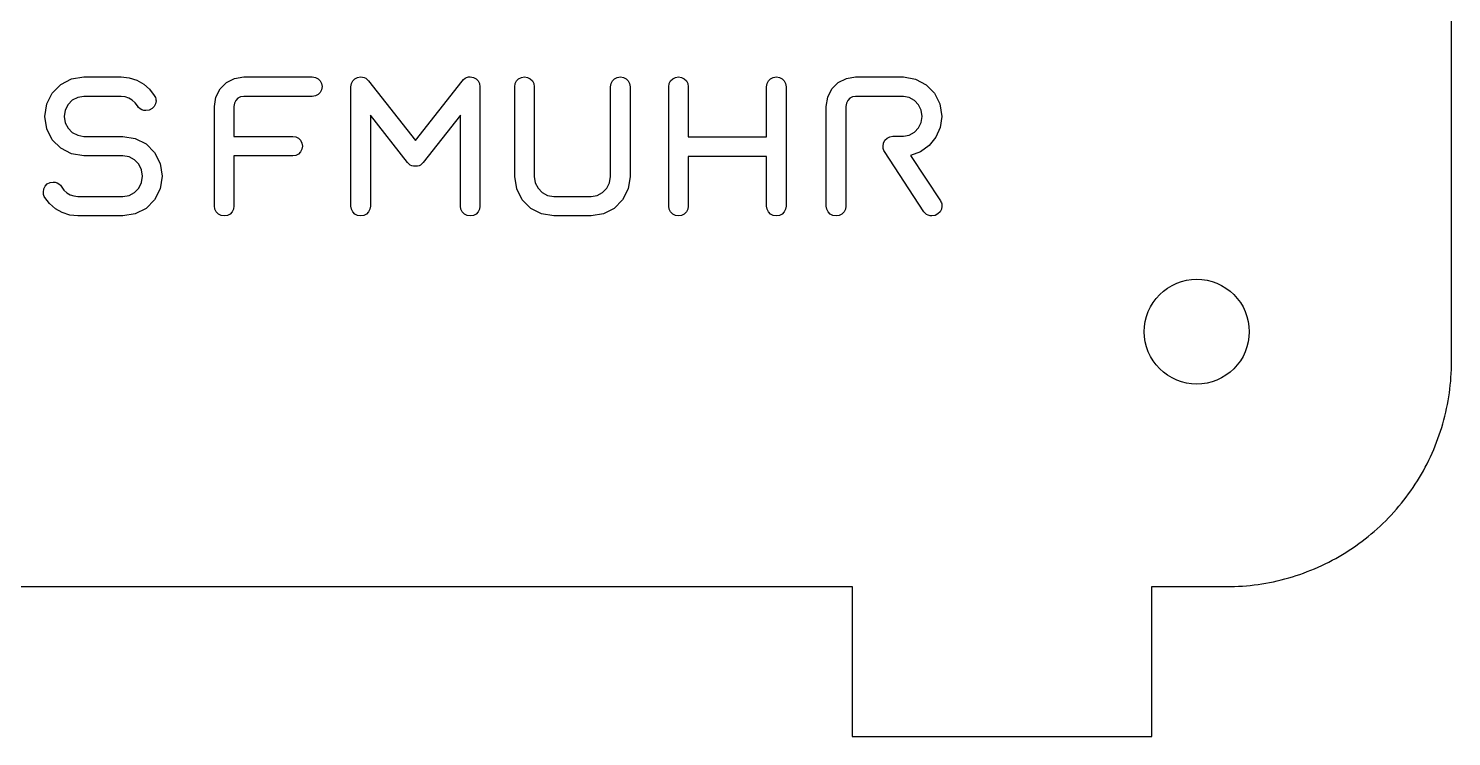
# Model space of a CAD drawing. Header units: metres. Extents: x 0 to 180, y -10 to 180.
# Drawn here: x 85 to 180, y -10 to 37.2 of the extents above; entities that cross this region are included whole.
import ezdxf

# ---------------------------------------------------------------- set-up
doc = ezdxf.new("R2010")
doc.units = ezdxf.units.M

msp = doc.modelspace()

# ---------------------------------------------------------------- linework, layer by layer
for p, q in [((180, 15), (180, 165)), ((86.631, 32.9193), (87.197, 33.4891)), ((87.197, 33.4891), (87.9135, 33.8624)), ((87.9135, 33.8624), (88.7365, 33.9962)), ((88.7365, 33.9962), (91.2164, 33.9962)), ((91.2164, 33.9962), (91.7644, 33.9387)), ((91.7644, 33.9387), (92.2724, 33.774)), ((92.2724, 33.774), (92.7283, 33.5141)), ((92.7283, 33.5141), (93.1203, 33.1709)), ((97.8265, 33.1933), (98.2499, 33.619)), ((98.2499, 33.619), (98.7876, 33.8975)), ((98.7876, 33.8975), (99.4075, 33.9972)), ((99.4075, 33.9972), (103.976, 33.9972)), ((103.976, 33.9972), (104.185, 33.9644)), ((104.185, 33.9644), (104.364, 33.8725)), ((104.364, 33.8725), (104.505, 33.7318)), ((104.505, 33.7318), (104.597, 33.5523)), ((104.597, 33.5523), (104.629, 33.3442)), ((104.629, 33.3442), (104.597, 33.1358)), ((106.553, 33.3332), (106.586, 33.5452)), ((106.553, 25.3793), (106.553, 33.3332)), ((106.586, 33.5452), (106.678, 33.7277)), ((106.678, 33.7277), (106.818, 33.8707)), ((106.818, 33.8707), (106.998, 33.9639)), ((106.998, 33.9639), (107.206, 33.9972)), ((107.206, 33.9972), (107.328, 33.9861)), ((107.328, 33.9861), (107.443, 33.9531)), ((107.443, 33.9531), (107.548, 33.8992)), ((107.548, 33.8992), (107.644, 33.825)), ((107.644, 33.825), (107.728, 33.7312)), ((107.728, 33.7312), (110.861, 29.7542)), ((110.861, 29.7542), (113.982, 33.7052)), ((113.982, 33.7052), (114.077, 33.817)), ((114.077, 33.817), (114.174, 33.8996)), ((114.174, 33.8996), (114.278, 33.9555)), ((114.278, 33.9555), (114.392, 33.9872)), ((114.392, 33.9872), (114.517, 33.9972)), ((114.517, 33.9972), (114.726, 33.9639)), ((114.726, 33.9639), (114.905, 33.8707)), ((114.905, 33.8707), (115.046, 33.7277)), ((115.046, 33.7277), (115.138, 33.5452)), ((115.138, 33.5452), (115.17, 33.3332)), ((115.17, 33.3332), (115.17, 25.3793)), ((117.485, 33.3322), (117.518, 33.5443)), ((117.485, 27.3513), (117.485, 33.3322)), ((117.518, 33.5443), (117.61, 33.727)), ((117.61, 33.727), (117.75, 33.8703)), ((117.75, 33.8703), (117.93, 33.9638)), ((117.93, 33.9638), (118.138, 33.9972)), ((118.138, 33.9972), (118.347, 33.9638)), ((118.347, 33.9638), (118.526, 33.8703)), ((118.526, 33.8703), (118.667, 33.727)), ((118.667, 33.727), (118.759, 33.5443)), ((118.759, 33.5443), (118.791, 33.3322)), ((118.791, 33.3322), (118.791, 27.3513)), ((123.882, 33.3322), (123.915, 33.5443)), ((123.882, 27.3513), (123.882, 33.3322)), ((123.915, 33.5443), (124.007, 33.727)), ((124.007, 33.727), (124.148, 33.8703)), ((124.148, 33.8703), (124.327, 33.9638)), ((124.327, 33.9638), (124.535, 33.9972)), ((124.535, 33.9972), (124.744, 33.9638)), ((124.744, 33.9638), (124.923, 33.8703)), ((124.923, 33.8703), (125.064, 33.727)), ((125.064, 33.727), (125.156, 33.5443)), ((125.156, 33.5443), (125.188, 33.3322)), ((125.188, 33.3322), (125.188, 27.3513)), ((127.765, 33.3292), (127.798, 33.5423)), ((127.765, 25.3783), (127.765, 33.3292)), ((127.798, 33.5423), (127.89, 33.726)), ((127.89, 33.726), (128.03, 33.8698)), ((128.03, 33.8698), (128.209, 33.9637)), ((128.209, 33.9637), (128.417, 33.9972)), ((128.417, 33.9972), (128.626, 33.9637)), ((128.626, 33.9637), (128.805, 33.8698)), ((128.805, 33.8698), (128.946, 33.726)), ((128.946, 33.726), (129.038, 33.5423)), ((129.038, 33.5423), (129.07, 33.3292)), ((129.07, 33.3292), (129.07, 29.9902)), ((134.292, 33.3292), (134.325, 33.5423)), ((134.292, 29.9902), (134.292, 33.3292)), ((134.325, 33.5423), (134.417, 33.726)), ((134.417, 33.726), (134.558, 33.8698)), ((134.558, 33.8698), (134.737, 33.9637)), ((134.737, 33.9637), (134.945, 33.9972)), ((134.945, 33.9972), (135.154, 33.9637)), ((135.154, 33.9637), (135.333, 33.8698)), ((135.333, 33.8698), (135.474, 33.726)), ((135.474, 33.726), (135.566, 33.5423)), ((135.566, 33.5423), (135.598, 33.3292)), ((135.598, 33.3292), (135.598, 25.3783)), ((138.657, 33.1937), (139.08, 33.6192)), ((139.08, 33.6192), (139.618, 33.8975)), ((139.618, 33.8975), (140.237, 33.9972)), ((140.237, 33.9972), (143.423, 33.9972)), ((143.423, 33.9972), (144.231, 33.8517)), ((144.231, 33.8517), (144.933, 33.4745)), ((144.933, 33.4745), (145.488, 32.9067)), ((86.2592, 32.1954), (86.631, 32.9193)), ((87.9666, 32.4335), (87.6834, 32.145)), ((88.3249, 32.6231), (87.9666, 32.4335)), ((88.7365, 32.6912), (88.3249, 32.6231)), ((91.2164, 32.6912), (88.7365, 32.6912)), ((91.4835, 32.6619), (91.2164, 32.6912)), ((91.7323, 32.5783), (91.4835, 32.6619)), ((91.9574, 32.4467), (91.7323, 32.5783)), ((92.153, 32.2736), (91.9574, 32.4467)), ((93.1203, 33.1709), (93.4364, 32.7562)), ((93.4364, 32.7562), (93.4786, 32.6851)), ((93.4786, 32.6851), (93.5107, 32.6124)), ((93.5107, 32.6124), (93.5331, 32.5387)), ((93.5504, 32.3912), (93.5181, 32.1932)), ((93.5331, 32.5387), (93.5462, 32.4648)), ((93.5462, 32.4648), (93.5504, 32.3912)), ((97.4494, 32.0252), (97.549, 32.6516)), ((97.549, 32.6516), (97.8265, 33.1933)), ((98.8789, 32.4208), (98.7872, 32.2377)), ((99.0195, 32.5642), (98.8789, 32.4208)), ((99.199, 32.6578), (99.0195, 32.5642)), ((99.4075, 32.6912), (99.199, 32.6578)), ((103.976, 32.6912), (99.4075, 32.6912)), ((104.185, 32.724), (103.976, 32.6912)), ((104.364, 32.8157), (104.185, 32.724)), ((104.505, 32.9563), (104.364, 32.8157)), ((104.597, 33.1358), (104.505, 32.9563)), ((138.279, 32.0272), (138.379, 32.6526)), ((138.379, 32.6526), (138.657, 33.1937)), ((139.71, 32.4217), (139.618, 32.2392)), ((139.85, 32.5647), (139.71, 32.4217)), ((140.029, 32.6579), (139.85, 32.5647)), ((140.237, 32.6912), (140.029, 32.6579)), ((143.423, 32.6912), (140.237, 32.6912)), ((143.819, 32.612), (143.423, 32.6912)), ((144.163, 32.419), (143.819, 32.612)), ((144.435, 32.1327), (144.163, 32.419)), ((145.488, 32.9067), (145.852, 32.1889)), ((86.1255, 31.3602), (86.2592, 32.1954)), ((86.2592, 30.5246), (86.1255, 31.3602)), ((87.4974, 31.7798), (87.4305, 31.3602)), ((87.4305, 31.3602), (87.4974, 30.9407)), ((87.6834, 32.145), (87.4974, 31.7798)), ((92.3134, 32.0652), (92.153, 32.2736)), ((92.3879, 31.9557), (92.3134, 32.0652)), ((92.4844, 31.867), (92.3879, 31.9557)), ((92.5998, 31.8012), (92.4844, 31.867)), ((92.7309, 31.7603), (92.5998, 31.8012)), ((92.8745, 31.7462), (92.7309, 31.7603)), ((93.0964, 31.7806), (92.8745, 31.7462)), ((93.283, 31.8751), (93.0964, 31.7806)), ((93.4263, 32.0169), (93.283, 31.8751)), ((93.5181, 32.1932), (93.4263, 32.0169)), ((97.4494, 25.3843), (97.4494, 32.0252)), ((98.7872, 32.2377), (98.7545, 32.0252)), ((98.7545, 32.0252), (98.7545, 30.0292)), ((110.339, 28.2833), (107.859, 31.4382)), ((107.859, 31.4382), (107.859, 25.3793)), ((113.864, 31.4382), (111.384, 28.2833)), ((113.864, 25.3793), (113.864, 31.4382)), ((138.279, 25.3813), (138.279, 32.0272)), ((139.618, 32.2392), (139.585, 32.0272)), ((139.585, 32.0272), (139.585, 25.3813)), ((144.613, 31.7737), (144.435, 32.1327)), ((144.676, 31.3622), (144.613, 31.7737)), ((144.613, 30.9508), (144.676, 31.3622)), ((145.852, 32.1889), (145.982, 31.3622)), ((145.982, 31.3622), (145.879, 30.6255)), ((86.631, 29.8004), (86.2592, 30.5246)), ((87.4974, 30.9407), (87.6834, 30.5755)), ((87.6834, 30.5755), (87.9666, 30.2869)), ((144.163, 30.3055), (144.435, 30.5918)), ((144.435, 30.5918), (144.613, 30.9508)), ((145.879, 30.6255), (145.59, 29.9666)), ((87.197, 29.2304), (86.631, 29.8004)), ((87.9666, 30.2869), (88.3249, 30.0974)), ((88.3249, 30.0974), (88.7365, 30.0292)), ((88.7365, 30.0292), (91.3474, 30.0292)), ((91.3474, 30.0292), (92.1704, 29.8951)), ((92.1704, 29.8951), (92.8869, 29.5205)), ((92.8869, 29.5205), (93.4529, 28.9473)), ((98.7545, 30.0292), (102.671, 30.0292)), ((102.671, 30.0292), (102.88, 29.9964)), ((102.88, 29.9964), (103.059, 29.9045)), ((103.059, 29.9045), (103.2, 29.7638)), ((103.2, 29.7638), (103.292, 29.5843)), ((103.292, 29.5843), (103.324, 29.3762)), ((129.07, 29.9902), (134.292, 29.9902)), ((142.065, 29.3682), (142.098, 29.5806)), ((142.098, 29.5806), (142.19, 29.7635)), ((142.19, 29.7635), (142.33, 29.9066)), ((142.33, 29.9066), (142.51, 29.9999)), ((142.51, 29.9999), (142.718, 30.0332)), ((142.718, 30.0332), (143.423, 30.0332)), ((143.423, 30.0332), (143.819, 30.1125)), ((143.819, 30.1125), (144.163, 30.3055)), ((145.59, 29.9666), (145.145, 29.4156)), ((87.9135, 28.8571), (87.197, 29.2304)), ((88.7365, 28.7233), (87.9135, 28.8571)), ((91.3474, 28.7233), (88.7365, 28.7233)), ((91.7589, 28.6541), (91.3474, 28.7233)), ((92.117, 28.4617), (91.7589, 28.6541)), ((93.4529, 28.9473), (93.8248, 28.2173)), ((102.671, 28.7233), (98.7545, 28.7233)), ((98.7545, 28.7233), (98.7545, 25.3843)), ((102.88, 28.756), (102.671, 28.7233)), ((103.059, 28.8477), (102.88, 28.756)), ((103.2, 28.9883), (103.059, 28.8477)), ((103.292, 29.1678), (103.2, 28.9883)), ((103.324, 29.3762), (103.292, 29.1678)), ((134.292, 28.6853), (129.07, 28.6853)), ((129.07, 28.6853), (129.07, 25.3783)), ((134.292, 25.3783), (134.292, 28.6853)), ((142.069, 29.2902), (142.065, 29.3682)), ((142.079, 29.2161), (142.069, 29.2902)), ((142.097, 29.1466), (142.079, 29.2161)), ((142.123, 29.0821), (142.097, 29.1466)), ((142.157, 29.0233), (142.123, 29.0821)), ((144.794, 24.9963), (142.157, 29.0233)), ((144.574, 29.0025), (143.906, 28.7573)), ((143.906, 28.7573), (145.891, 25.7273)), ((145.145, 29.4156), (144.574, 29.0025)), ((92.3999, 28.1688), (92.117, 28.4617)), ((92.5856, 27.7981), (92.3999, 28.1688)), ((92.6525, 27.3723), (92.5856, 27.7981)), ((93.8248, 28.2173), (93.9585, 27.3723)), ((110.43, 28.1856), (110.339, 28.2833)), ((110.52, 28.1142), (110.43, 28.1856)), ((110.616, 28.0664), (110.52, 28.1142)), ((110.727, 28.0396), (110.616, 28.0664)), ((110.861, 28.0312), (110.727, 28.0396)), ((110.991, 28.0396), (110.861, 28.0312)), ((111.102, 28.0664), (110.991, 28.0396)), ((111.2, 28.1142), (111.102, 28.0664)), ((111.292, 28.1856), (111.2, 28.1142)), ((111.384, 28.2833), (111.292, 28.1856)), ((86.0662, 26.5216), (86.1579, 26.7072)), ((86.1579, 26.7072), (86.2985, 26.8525)), ((86.2985, 26.8525), (86.478, 26.9473)), ((86.478, 26.9473), (86.6865, 26.9813)), ((86.6865, 26.9813), (86.8238, 26.9657)), ((86.8238, 26.9657), (86.9518, 26.9216)), ((86.9518, 26.9216), (87.0671, 26.853)), ((87.0671, 26.853), (87.1667, 26.7635)), ((87.1667, 26.7635), (87.4079, 26.4461)), ((92.3999, 26.5765), (92.5856, 26.9469)), ((92.5856, 26.9469), (92.6525, 27.3723)), ((93.9585, 27.3723), (93.8248, 26.5278)), ((117.619, 26.5171), (117.485, 27.3513)), ((118.791, 27.3513), (118.858, 26.9323)), ((118.858, 26.9323), (119.044, 26.5677)), ((123.63, 26.5677), (123.816, 26.9323)), ((123.816, 26.9323), (123.882, 27.3513)), ((125.188, 27.3513), (125.055, 26.5171)), ((86.0335, 26.3063), (86.0662, 26.5216)), ((86.0367, 26.2283), (86.0335, 26.3063)), ((86.0468, 26.1556), (86.0367, 26.2283)), ((86.0646, 26.087), (86.0468, 26.1556)), ((86.0905, 26.0213), (86.0646, 26.087)), ((86.1255, 25.9573), (86.0905, 26.0213)), ((86.4415, 25.5426), (86.1255, 25.9573)), ((87.4079, 26.4461), (87.6035, 26.2704)), ((87.6035, 26.2704), (87.8286, 26.1369)), ((87.8286, 26.1369), (88.0774, 26.052)), ((88.0774, 26.052), (88.3445, 26.0223)), ((88.3445, 26.0223), (91.3474, 26.0223)), ((91.3474, 26.0223), (91.7589, 26.0914)), ((91.7589, 26.0914), (92.117, 26.2838)), ((92.117, 26.2838), (92.3999, 26.5765)), ((93.4529, 25.7983), (92.8869, 25.2256)), ((93.8248, 26.5278), (93.4529, 25.7983)), ((117.991, 25.7938), (117.619, 26.5171)), ((118.557, 25.2242), (117.991, 25.7938)), ((119.044, 26.5677), (119.327, 26.2795)), ((119.327, 26.2795), (119.685, 26.0903)), ((119.685, 26.0903), (120.096, 26.0223)), ((120.096, 26.0223), (122.577, 26.0223)), ((122.577, 26.0223), (122.989, 26.0903)), ((122.989, 26.0903), (123.347, 26.2795)), ((123.347, 26.2795), (123.63, 26.5677)), ((124.683, 25.7938), (124.117, 25.2242)), ((125.055, 26.5171), (124.683, 25.7938)), ((145.891, 25.7273), (145.93, 25.6586)), ((145.93, 25.6586), (145.96, 25.5885)), ((86.8333, 25.1994), (86.4415, 25.5426)), ((87.2889, 24.9395), (86.8333, 25.1994)), ((87.7966, 24.7748), (87.2889, 24.9395)), ((88.3445, 24.7173), (87.7966, 24.7748)), ((91.3474, 24.7173), (88.3445, 24.7173)), ((92.1704, 24.8513), (91.3474, 24.7173)), ((92.8869, 25.2256), (92.1704, 24.8513)), ((97.4822, 25.1713), (97.4494, 25.3843)), ((97.5738, 24.9879), (97.4822, 25.1713)), ((97.7143, 24.8443), (97.5738, 24.9879)), ((97.8935, 24.7507), (97.7143, 24.8443)), ((98.1015, 24.7173), (97.8935, 24.7507)), ((98.3099, 24.7507), (98.1015, 24.7173)), ((98.4894, 24.8443), (98.3099, 24.7507)), ((98.63, 24.9879), (98.4894, 24.8443)), ((98.7217, 25.1713), (98.63, 24.9879)), ((98.7545, 25.3843), (98.7217, 25.1713)), ((106.586, 25.1679), (106.553, 25.3793)), ((106.678, 24.986), (106.586, 25.1679)), ((106.818, 24.8434), (106.678, 24.986)), ((106.998, 24.7505), (106.818, 24.8434)), ((107.206, 24.7173), (106.998, 24.7505)), ((107.415, 24.7505), (107.206, 24.7173)), ((107.594, 24.8434), (107.415, 24.7505)), ((107.735, 24.986), (107.594, 24.8434)), ((107.827, 25.1679), (107.735, 24.986)), ((107.859, 25.3793), (107.827, 25.1679)), ((113.897, 25.1679), (113.864, 25.3793)), ((113.989, 24.986), (113.897, 25.1679)), ((114.129, 24.8434), (113.989, 24.986)), ((114.309, 24.7505), (114.129, 24.8434)), ((114.517, 24.7173), (114.309, 24.7505)), ((114.726, 24.7505), (114.517, 24.7173)), ((114.905, 24.8434), (114.726, 24.7505)), ((115.046, 24.986), (114.905, 24.8434)), ((115.138, 25.1679), (115.046, 24.986)), ((115.17, 25.3793), (115.138, 25.1679)), ((119.273, 24.8511), (118.557, 25.2242)), ((120.096, 24.7173), (119.273, 24.8511)), ((122.577, 24.7173), (120.096, 24.7173)), ((123.4, 24.8511), (122.577, 24.7173)), ((124.117, 25.2242), (123.4, 24.8511)), ((127.798, 25.1671), (127.765, 25.3783)), ((127.89, 24.9853), (127.798, 25.1671)), ((128.03, 24.8431), (127.89, 24.9853)), ((128.209, 24.7504), (128.03, 24.8431)), ((128.417, 24.7173), (128.209, 24.7504)), ((128.626, 24.7504), (128.417, 24.7173)), ((128.805, 24.8431), (128.626, 24.7504)), ((128.946, 24.9853), (128.805, 24.8431)), ((129.038, 25.1671), (128.946, 24.9853)), ((129.07, 25.3783), (129.038, 25.1671)), ((134.325, 25.1671), (134.292, 25.3783)), ((134.417, 24.9853), (134.325, 25.1671)), ((134.558, 24.8431), (134.417, 24.9853)), ((134.737, 24.7504), (134.558, 24.8431)), ((134.945, 24.7173), (134.737, 24.7504)), ((135.154, 24.7504), (134.945, 24.7173)), ((135.333, 24.8431), (135.154, 24.7504)), ((135.474, 24.9853), (135.333, 24.8431)), ((135.566, 25.1671), (135.474, 24.9853)), ((135.598, 25.3783), (135.566, 25.1671)), ((138.312, 25.1694), (138.279, 25.3813)), ((138.404, 24.9868), (138.312, 25.1694)), ((138.544, 24.8439), (138.404, 24.9868)), ((138.724, 24.7506), (138.544, 24.8439)), ((138.932, 24.7173), (138.724, 24.7506)), ((139.141, 24.7506), (138.932, 24.7173)), ((139.32, 24.8439), (139.141, 24.7506)), ((139.461, 24.9868), (139.32, 24.8439)), ((139.553, 25.1694), (139.461, 24.9868)), ((139.585, 25.3813), (139.553, 25.1694)), ((144.874, 24.9008), (144.794, 24.9963)), ((144.969, 24.8233), (144.874, 24.9008)), ((145.079, 24.7656), (144.969, 24.8233)), ((145.2, 24.7297), (145.079, 24.7656)), ((145.329, 24.7173), (145.2, 24.7297)), ((145.548, 24.7528), (145.329, 24.7173)), ((145.732, 24.8501), (145.548, 24.7528)), ((145.874, 24.9955), (145.732, 24.8501)), ((145.965, 25.1751), (145.874, 24.9955)), ((145.96, 25.5885), (145.981, 25.5176)), ((145.997, 25.3753), (145.965, 25.1751)), ((145.981, 25.5176), (145.993, 25.4463)), ((145.993, 25.4463), (145.997, 25.3753)), ((161.056, 19.9101), (161.35, 20.0867)), ((161.35, 20.0867), (161.661, 20.2336)), ((161.661, 20.2336), (161.984, 20.3493)), ((161.984, 20.3493), (162.317, 20.4327)), ((162.317, 20.4327), (162.657, 20.4831)), ((162.657, 20.4831), (163, 20.5)), ((163, 20.5), (163.343, 20.4831)), ((163.343, 20.4831), (163.683, 20.4327)), ((163.683, 20.4327), (164.016, 20.3493)), ((164.016, 20.3493), (164.339, 20.2336)), ((164.339, 20.2336), (164.65, 20.0867)), ((164.65, 20.0867), (164.944, 19.9101)), ((160.09, 18.9445), (160.294, 19.2204)), ((160.294, 19.2204), (160.525, 19.4749)), ((160.525, 19.4749), (160.78, 19.7055)), ((160.78, 19.7055), (161.056, 19.9101)), ((164.944, 19.9101), (165.22, 19.7055)), ((165.22, 19.7055), (165.475, 19.4749)), ((165.475, 19.4749), (165.706, 19.2204)), ((165.706, 19.2204), (165.91, 18.9445)), ((159.651, 18.016), (159.766, 18.3394)), ((159.766, 18.3394), (159.913, 18.6499)), ((159.913, 18.6499), (160.09, 18.9445)), ((165.91, 18.9445), (166.087, 18.6499)), ((166.087, 18.6499), (166.234, 18.3394)), ((166.234, 18.3394), (166.349, 18.016)), ((159.5, 17), (159.517, 17.3431)), ((159.517, 17.3431), (159.567, 17.6828)), ((159.567, 17.6828), (159.651, 18.016)), ((166.349, 18.016), (166.433, 17.6828)), ((166.433, 17.6828), (166.483, 17.3431)), ((166.483, 17.3431), (166.5, 17)), ((159.517, 16.6569), (159.5, 17)), ((159.567, 16.3172), (159.517, 16.6569)), ((159.651, 15.984), (159.567, 16.3172)), ((166.433, 16.3172), (166.349, 15.984)), ((166.483, 16.6569), (166.433, 16.3172)), ((166.5, 17), (166.483, 16.6569)), ((159.766, 15.6606), (159.651, 15.984)), ((159.913, 15.3501), (159.766, 15.6606)), ((160.09, 15.0555), (159.913, 15.3501)), ((166.087, 15.3501), (165.91, 15.0555)), ((166.234, 15.6606), (166.087, 15.3501)), ((166.349, 15.984), (166.234, 15.6606)), ((160.294, 14.7796), (160.09, 15.0555)), ((160.525, 14.5251), (160.294, 14.7796)), ((160.78, 14.2945), (160.525, 14.5251)), ((161.056, 14.0899), (160.78, 14.2945)), ((165.22, 14.2945), (164.944, 14.0899)), ((165.475, 14.5251), (165.22, 14.2945)), ((165.706, 14.7796), (165.475, 14.5251)), ((165.91, 15.0555), (165.706, 14.7796)), ((179.979, 14.215), (179.991, 14.4765)), ((179.991, 14.4765), (179.998, 14.7382)), ((179.998, 14.7382), (180, 15)), ((161.35, 13.9133), (161.056, 14.0899)), ((161.661, 13.7664), (161.35, 13.9133)), ((161.984, 13.6507), (161.661, 13.7664)), ((162.317, 13.5673), (161.984, 13.6507)), ((162.657, 13.5169), (162.317, 13.5673)), ((163, 13.5), (162.657, 13.5169)), ((163.343, 13.5169), (163, 13.5)), ((163.683, 13.5673), (163.343, 13.5169)), ((164.016, 13.6507), (163.683, 13.5673)), ((164.339, 13.7664), (164.016, 13.6507)), ((164.65, 13.9133), (164.339, 13.7664)), ((164.944, 14.0899), (164.65, 13.9133)), ((179.888, 13.172), (179.918, 13.4321)), ((179.918, 13.4321), (179.943, 13.6927)), ((179.943, 13.6927), (179.963, 13.9537)), ((179.963, 13.9537), (179.979, 14.215)), ((179.724, 12.1379), (179.772, 12.3953)), ((179.772, 12.3953), (179.815, 12.6535)), ((179.815, 12.6535), (179.854, 12.9124)), ((179.854, 12.9124), (179.888, 13.172)), ((179.554, 11.3712), (179.616, 11.6257)), ((179.616, 11.6257), (179.672, 11.8813)), ((179.672, 11.8813), (179.724, 12.1379)), ((179.266, 10.3647), (179.345, 10.6144)), ((179.345, 10.6144), (179.419, 10.8654)), ((179.419, 10.8654), (179.489, 11.1177)), ((179.489, 11.1177), (179.554, 11.3712)), ((178.908, 9.3809), (179.004, 9.6245)), ((179.004, 9.6245), (179.095, 9.8697)), ((179.095, 9.8697), (179.183, 10.1165)), ((179.183, 10.1165), (179.266, 10.3647)), ((178.482, 8.4244), (178.595, 8.6607)), ((178.595, 8.6607), (178.703, 8.8989)), ((178.703, 8.8989), (178.808, 9.139)), ((178.808, 9.139), (178.908, 9.3809)), ((177.99, 7.5), (178.119, 7.7279)), ((178.119, 7.7279), (178.244, 7.9579)), ((178.244, 7.9579), (178.365, 8.1901)), ((178.365, 8.1901), (178.482, 8.4244)), ((177.436, 6.6121), (177.58, 6.8304)), ((177.58, 6.8304), (177.721, 7.0512)), ((177.721, 7.0512), (177.858, 7.2744)), ((177.858, 7.2744), (177.99, 7.5)), ((176.657, 5.5602), (176.82, 5.7651)), ((176.82, 5.7651), (176.98, 5.9728)), ((176.98, 5.9728), (177.135, 6.1832)), ((177.135, 6.1832), (177.287, 6.3963)), ((177.287, 6.3963), (177.436, 6.6121)), ((175.79, 4.5801), (175.97, 4.77)), ((175.97, 4.77), (176.147, 4.963)), ((176.147, 4.963), (176.321, 5.1591)), ((176.321, 5.1591), (176.491, 5.3582)), ((176.491, 5.3582), (176.657, 5.5602)), ((174.841, 3.6793), (175.037, 3.8528)), ((175.037, 3.8528), (175.23, 4.0297)), ((175.23, 4.0297), (175.42, 4.2099)), ((175.42, 4.2099), (175.607, 4.3934)), ((175.607, 4.3934), (175.79, 4.5801)), ((173.604, 2.7127), (173.817, 2.8647)), ((173.817, 2.8647), (174.027, 3.0205)), ((174.027, 3.0205), (174.235, 3.1798)), ((174.235, 3.1798), (174.44, 3.3428)), ((174.44, 3.3428), (174.642, 3.5093)), ((174.642, 3.5093), (174.841, 3.6793)), ((172.272, 1.8807), (172.5, 2.0096)), ((172.5, 2.0096), (172.726, 2.1425)), ((172.726, 2.1425), (172.949, 2.2793)), ((172.949, 2.2793), (173.17, 2.4199)), ((173.17, 2.4199), (173.388, 2.5644)), ((173.388, 2.5644), (173.604, 2.7127)), ((170.13, 0.9046), (170.376, 0.9963)), ((170.376, 0.9963), (170.619, 1.0922)), ((170.619, 1.0922), (170.861, 1.1924)), ((170.861, 1.1924), (171.101, 1.2968)), ((171.101, 1.2968), (171.339, 1.4054)), ((171.339, 1.4054), (171.576, 1.5181)), ((171.576, 1.5181), (171.81, 1.6349)), ((171.81, 1.6349), (172.042, 1.7558)), ((172.042, 1.7558), (172.272, 1.8807)), ((40, 0), (140, 0)), ((140, 0), (140, -10)), ((160, -10), (160, 0)), ((160, 0), (165, 0)), ((165, 0), (165.262, 0.0023)), ((165.262, 0.0023), (165.523, 0.0091)), ((165.523, 0.0091), (165.785, 0.0206)), ((165.785, 0.0206), (166.046, 0.0365)), ((166.046, 0.0365), (166.307, 0.0571)), ((166.307, 0.0571), (166.568, 0.0822)), ((166.568, 0.0822), (166.828, 0.1118)), ((166.828, 0.1118), (167.088, 0.146)), ((167.088, 0.146), (167.347, 0.1847)), ((167.347, 0.1847), (167.605, 0.2279)), ((167.605, 0.2279), (167.862, 0.2756)), ((167.862, 0.2756), (168.119, 0.3278)), ((168.119, 0.3278), (168.374, 0.3844)), ((168.374, 0.3844), (168.629, 0.4456)), ((168.629, 0.4456), (168.882, 0.5111)), ((168.882, 0.5111), (169.135, 0.5811)), ((169.135, 0.5811), (169.386, 0.6554)), ((169.386, 0.6554), (169.635, 0.7341)), ((169.635, 0.7341), (169.884, 0.8172)), ((169.884, 0.8172), (170.13, 0.9046)), ((140, -10), (160, -10))]:
    msp.add_line(p, q)

doc.saveas('drawing.dxf')
